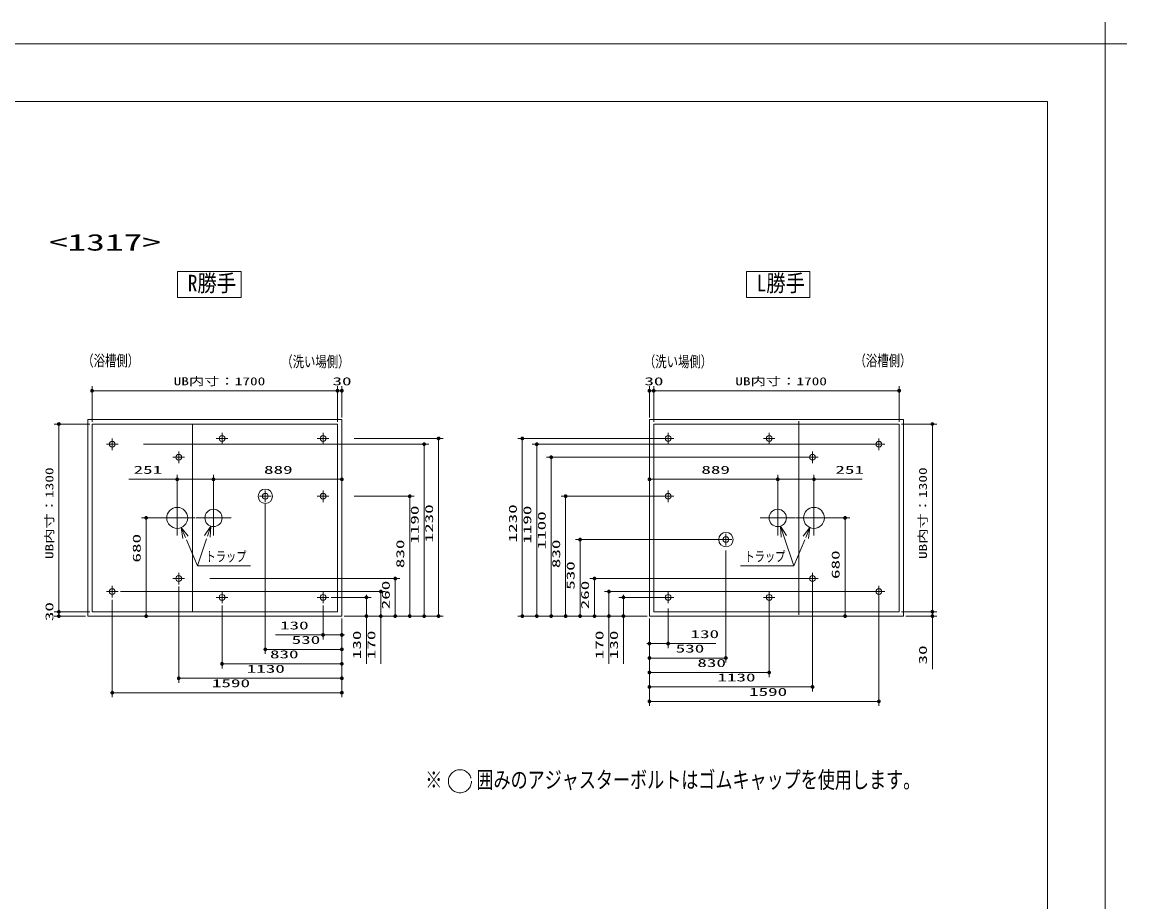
# Model space of a CAD drawing. Units: millimetres on the paper, scale 1:40. Extents: x -305 to 305, y -152 to 152.
# Drawn here: x -68.6 to 122.7, y 0 to 152.3 of the extents above; entities that cross this region are included whole.
import ezdxf
from ezdxf.enums import TextEntityAlignment as Align

# ---------------------------------------------------------------- set-up
doc = ezdxf.new("R2010")
doc.units = ezdxf.units.MM
doc.linetypes.add('LONG_DASHED2', pattern=[13, 12, -1])
for name, color, linetype, lineweight in [('0-0_PV', 7, 'LONG_DASHED2', 9), ('0-1_HV', 7, 'Continuous', 9), ('0-2_0', 7, 'Continuous', 9), ('0-3_1図面枠', 7, 'Continuous', 9), ('0-4_図面枠', 3, 'Continuous', 9), ('0-5_DEFPOINTS', 7, 'Continuous', 9)]:
    doc.layers.add(name, color=color, linetype=linetype, lineweight=lineweight)
doc.styles.add('ＭＳ ゴシック', font='')
doc.styles.get('ＭＳ ゴシック').set_extended_font_data('MS Gothic')

# ---------------------------------------------------------------- blocks, each defined once
blk = doc.blocks.new('_DOTSMALL')
at = {"layer": '0-2_0'}
for p, q in [((0.0746, 0.1), (-0.0746, 0.1)), ((0.1223, -0.0248), (-0.1223, -0.0248))]:
    blk.add_line(p, q, dxfattribs=at)
for points in [[(0.125, 0), (0.124, 0.0157), (0.1211, 0.0311), (0.1162, 0.046), (0.1095, 0.0602), (0.1011, 0.0735), (0.0911, 0.0856), (0.0797, 0.0963), (0.067, 0.1055), (0.0532, 0.1131), (0.0386, 0.1189), (0.0234, 0.1228), (0.0078, 0.1248), (-0.0078, 0.1248), (-0.0234, 0.1228), (-0.0386, 0.1189), (-0.0532, 0.1131), (-0.067, 0.1055), (-0.0797, 0.0963), (-0.0911, 0.0856), (-0.1011, 0.0735), (-0.1095, 0.0602), (-0.1162, 0.046), (-0.1211, 0.0311), (-0.124, 0.0157), (-0.125, 0), (0, 0)], [(-0.125, 0), (-0.124, -0.0157), (-0.1211, -0.0311), (-0.1162, -0.046), (-0.1095, -0.0602), (-0.1011, -0.0735), (-0.0911, -0.0856), (-0.0797, -0.0963), (-0.067, -0.1055), (-0.0532, -0.1131), (-0.0386, -0.1189), (-0.0234, -0.1228), (-0.0078, -0.1248), (0.0078, -0.1248), (0.0234, -0.1228), (0.0386, -0.1189), (0.0532, -0.1131), (0.067, -0.1055), (0.0797, -0.0963), (0.0911, -0.0856), (0.1011, -0.0735), (0.1095, -0.0602), (0.1162, -0.046), (0.1211, -0.0311), (0.124, -0.0157), (0.125, 0), (0, 0)]]:
    blk.add_lwpolyline(points, close=True, dxfattribs=at)
blk = doc.blocks.new('グループ-6')
at = {"layer": '0-3_1図面枠'}
for p, q in [((4200, 2895), (4200, 3045)), ((4275, 2970), (4125, 2970))]:
    blk.add_line(p, q, dxfattribs=at)
blk = doc.blocks.new('_OPEN30')
at = {"layer": '0-2_0'}
blk.add_line((0, 0), (-1, 0), dxfattribs=at)
blk.add_lwpolyline([(-1, 0.2679), (0, 0), (-1, -0.2679)], dxfattribs=at)

msp = doc.modelspace()

# ---------------------------------------------------------------- linework, layer by layer
at = {"layer": '0-0_PV'}
msp.add_circle((7.246, 20.874), 2, dxfattribs=at)
at = {"layer": '0-1_HV'}
for p, q in [((-41.66, 109.074), (-41.66, 104.574)), ((-41.66, 109.074), (-30.66, 109.074)), ((-30.66, 109.074), (-30.66, 104.574)), ((56.84, 109.074), (56.84, 104.574)), ((56.84, 109.074), (67.84, 109.074)), ((67.84, 109.074), (67.84, 104.574)), ((-41.66, 104.574), (-30.66, 104.574)), ((56.84, 104.574), (67.84, 104.574)), ((-56.449, 83.103), (-56.449, 89.253)), ((-56.449, 88.453), (-13.949, 88.453)), ((-13.949, 83.103), (-13.949, 89.253)), ((-13.949, 83.103), (-13.949, 89.253)), ((-13.949, 88.453), (-13.199, 88.453)), ((-13.199, 83.853), (-13.199, 89.253)), ((40.051, 83.853), (40.051, 89.253)), ((40.051, 88.453), (40.801, 88.453)), ((40.801, 83.103), (40.801, 89.253)), ((40.801, 83.103), (40.801, 89.253)), ((40.801, 88.453), (83.301, 88.453)), ((83.301, 83.103), (83.301, 89.253)), ((-56.849, 82.703), (-62.999, 82.703)), ((-62.199, 50.203), (-62.199, 82.703)), ((-57.199, 83.453), (-57.199, 49.453)), ((-57.199, 83.453), (-13.199, 83.453)), ((-56.449, 82.703), (-56.449, 50.203)), ((-56.449, 82.703), (-13.949, 82.703)), ((-39.074, 82.703), (-39.074, 50.203)), ((-13.949, 82.703), (-13.949, 50.203)), ((-13.199, 83.453), (-13.199, 49.453)), ((40.801, 82.703), (40.801, 50.203)), ((83.301, 82.703), (40.801, 82.703)), ((65.926, 83.203), (65.926, 49.703)), ((83.301, 82.703), (83.301, 50.203)), ((83.701, 82.703), (89.851, 82.703)), ((84.051, 83.453), (84.051, 49.453)), ((89.051, 82.703), (89.051, 50.203)), ((-33.949, 81.203), (-33.949, 79.203)), ((-16.449, 81.203), (-16.449, 79.203)), ((43.301, 81.203), (43.301, 79.203)), ((60.801, 81.203), (60.801, 79.203)), ((-53.949, 79.203), (-51.949, 79.203)), ((-52.949, 80.203), (-52.949, 78.203)), ((-47.549, 79.203), (1.851, 79.203)), ((-34.949, 80.203), (-32.949, 80.203)), ((-17.449, 80.203), (-15.449, 80.203)), ((-11.049, 80.203), (4.351, 80.203)), ((1.051, 79.203), (1.051, 49.453)), ((3.551, 80.203), (3.551, 49.453)), ((42.651, 80.203), (17.251, 80.203)), ((18.051, 49.453), (18.051, 80.203)), ((79.401, 79.203), (19.751, 79.203)), ((20.551, 49.453), (20.551, 79.203)), ((44.301, 80.203), (42.301, 80.203)), ((61.801, 80.203), (59.801, 80.203)), ((80.801, 79.203), (78.801, 79.203)), ((79.801, 80.203), (79.801, 78.203)), ((-42.437, 76.953), (-40.437, 76.953)), ((-41.437, 77.953), (-41.437, 75.953)), ((67.64, 76.953), (22.251, 76.953)), ((23.051, 49.453), (23.051, 76.953)), ((69.29, 76.953), (67.29, 76.953)), ((68.29, 77.953), (68.29, 75.953)), ((-41.699, 73.131), (-50.061, 73.131)), ((-41.699, 66.853), (-41.699, 73.931)), ((-41.699, 73.131), (-35.424, 73.131)), ((-39.843, 73.131), (-37.987, 73.131)), ((-35.424, 66.853), (-35.424, 73.931)), ((-35.424, 66.853), (-35.424, 73.931)), ((-35.424, 73.131), (-13.199, 73.131)), ((-13.199, 70.173), (-13.199, 73.931)), ((40.051, 70.124), (40.051, 73.931)), ((40.051, 73.131), (62.276, 73.131)), ((62.276, 66.853), (62.276, 73.931)), ((62.276, 66.853), (62.276, 73.931)), ((62.276, 73.131), (68.551, 73.131)), ((66.695, 73.131), (64.839, 73.131)), ((68.551, 66.853), (68.551, 73.931)), ((68.551, 73.131), (76.913, 73.131)), ((-26.449, 71.203), (-26.449, 69.203)), ((-16.449, 71.203), (-16.449, 69.203)), ((43.301, 71.203), (43.301, 69.203)), ((-41.699, 69.515), (-41.699, 63.39)), ((-35.424, 69.515), (-35.424, 63.39)), ((-27.449, 70.203), (-25.449, 70.203)), ((-17.449, 70.203), (-15.449, 70.203)), ((-11.049, 70.203), (-0.649, 70.203)), ((-1.449, 70.203), (-1.449, 49.453)), ((42.651, 70.203), (24.751, 70.203)), ((25.551, 49.453), (25.551, 70.203)), ((44.301, 70.203), (42.301, 70.203)), ((62.276, 69.515), (62.276, 63.39)), ((68.552, 69.515), (68.552, 63.39)), ((-26.449, 68.803), (-26.449, 42.903)), ((-42.099, 66.453), (-47.88, 66.453)), ((-47.08, 66.453), (-47.08, 49.453)), ((-44.761, 66.453), (-38.636, 66.453)), ((-38.486, 66.453), (-32.361, 66.453)), ((65.339, 66.453), (59.214, 66.453)), ((71.614, 66.453), (65.489, 66.453)), ((68.951, 66.453), (74.733, 66.453)), ((73.933, 49.453), (73.933, 66.453)), ((53.301, 61.703), (53.301, 63.703)), ((63.337, 63.269), (65.042, 58.149)), ((-38.189, 58.149), (-40.09, 62.646)), ((52.651, 62.703), (27.251, 62.703)), ((28.051, 49.453), (28.051, 62.703)), ((54.301, 62.703), (52.301, 62.703)), ((65.042, 58.149), (66.943, 62.646)), ((53.301, 60.803), (53.301, 41.403)), ((55.847, 58.149), (65.042, 58.149)), ((-42.449, 55.953), (-40.449, 55.953)), ((-41.449, 56.953), (-41.449, 54.953)), ((-36.049, 55.953), (-3.149, 55.953)), ((-3.949, 55.953), (-3.949, 49.453)), ((67.651, 55.953), (29.751, 55.953)), ((30.551, 49.453), (30.551, 55.953)), ((69.301, 55.953), (67.301, 55.953)), ((68.301, 56.953), (68.301, 54.953)), ((68.301, 55.553), (68.301, 36.403)), ((-53.949, 53.703), (-51.949, 53.703)), ((-52.949, 54.703), (-52.949, 52.703)), ((-51.549, 53.703), (-5.649, 53.703)), ((-41.449, 54.553), (-41.449, 37.903)), ((-33.949, 53.703), (-33.949, 51.703)), ((-16.449, 53.703), (-16.449, 51.703)), ((-6.449, 53.703), (-6.449, 49.453)), ((79.069, 53.703), (32.251, 53.703)), ((33.051, 49.453), (33.051, 53.703)), ((43.301, 53.703), (43.301, 51.703)), ((60.801, 53.703), (60.801, 51.703)), ((80.801, 53.703), (78.801, 53.703)), ((79.801, 54.703), (79.801, 52.703)), ((-52.949, 52.303), (-52.949, 35.403)), ((-34.949, 52.703), (-32.949, 52.703)), ((-17.449, 52.703), (-15.449, 52.703)), ((-15.049, 52.703), (-8.149, 52.703)), ((-8.949, 51.309), (-8.949, 53.165)), ((-8.949, 52.703), (-8.949, 49.453)), ((-6.449, 51.309), (-6.449, 53.165)), ((33.051, 51.309), (33.051, 53.165)), ((42.651, 52.703), (34.751, 52.703)), ((35.551, 51.309), (35.551, 53.165)), ((35.551, 49.453), (35.551, 52.703)), ((44.301, 52.703), (42.301, 52.703)), ((61.801, 52.703), (59.801, 52.703)), ((60.801, 52.303), (60.801, 38.903)), ((79.801, 53.303), (79.801, 33.903)), ((-56.849, 50.203), (-62.999, 50.203)), ((-56.849, 50.203), (-62.999, 50.203)), ((-62.199, 49.453), (-62.199, 50.203)), ((-56.449, 50.203), (-13.949, 50.203)), ((-33.949, 51.303), (-33.949, 40.403)), ((-16.449, 51.303), (-16.449, 45.403)), ((83.301, 50.203), (40.801, 50.203)), ((43.301, 50.803), (43.301, 43.903)), ((83.701, 50.203), (89.851, 50.203)), ((83.701, 50.203), (89.851, 50.203)), ((89.051, 50.203), (89.051, 49.453)), ((-57.599, 49.453), (-62.999, 49.453)), ((-57.199, 49.453), (-13.199, 49.453)), ((-48.64, 49.453), (-46.28, 49.453)), ((-13.199, 49.053), (-13.199, 42.903)), ((-13.199, 49.053), (-13.199, 40.403)), ((-13.199, 49.053), (-13.199, 45.403)), ((-13.199, 49.053), (-13.199, 37.903)), ((-13.199, 49.053), (-13.199, 35.403)), ((-12.799, 49.453), (-8.149, 49.453)), ((-12.799, 49.453), (-5.649, 49.453)), ((-8.949, 49.453), (-8.949, 41.199)), ((-8.799, 49.453), (-3.149, 49.453)), ((-8.799, 49.453), (4.351, 49.453)), ((-8.799, 49.453), (1.851, 49.453)), ((-8.799, 49.453), (-0.649, 49.453)), ((-6.449, 49.453), (-6.449, 41.199)), ((39.651, 49.453), (17.251, 49.453)), ((39.651, 49.453), (19.751, 49.453)), ((39.651, 49.453), (22.251, 49.453)), ((39.651, 49.453), (24.751, 49.453)), ((39.651, 49.453), (27.251, 49.453)), ((39.651, 49.453), (29.751, 49.453)), ((39.651, 49.453), (32.251, 49.453)), ((33.051, 49.453), (33.051, 41.199)), ((39.651, 49.453), (34.751, 49.453)), ((35.551, 49.453), (35.551, 41.199)), ((84.051, 49.453), (40.051, 49.453)), ((40.051, 49.053), (40.051, 38.903)), ((40.051, 49.053), (40.051, 41.403)), ((40.051, 49.053), (40.051, 33.903)), ((40.051, 49.053), (40.051, 43.903)), ((40.051, 49.053), (40.051, 36.403)), ((74.953, 49.453), (73.133, 49.453)), ((84.451, 49.453), (89.851, 49.453)), ((89.051, 49.453), (89.051, 40.286)), ((-16.449, 46.203), (-24.703, 46.203)), ((-13.199, 46.203), (-16.449, 46.203)), ((-14.593, 46.203), (-12.737, 46.203)), ((41.445, 44.703), (39.589, 44.703)), ((43.301, 44.703), (40.051, 44.703)), ((43.301, 44.703), (51.555, 44.703)), ((-13.199, 43.703), (-26.449, 43.703)), ((53.301, 42.203), (40.051, 42.203)), ((-13.199, 41.203), (-33.949, 41.203)), ((-13.199, 38.703), (-41.449, 38.703)), ((60.801, 39.703), (40.051, 39.703)), ((68.301, 37.203), (40.051, 37.203)), ((-13.199, 36.203), (-52.949, 36.203)), ((79.801, 34.703), (40.051, 34.703))]:
    msp.add_line(p, q, dxfattribs=at)
for points in [[(84.051, 83.453), (40.051, 83.453), (40.051, 49.453)], [(-28.994, 58.149), (-38.189, 58.149), (-36.63, 62.829)]]:
    msp.add_lwpolyline(points, dxfattribs=at)
for centre, radius in [((-33.949, 80.203), 0.5), ((-16.449, 80.203), 0.5), ((43.301, 80.203), 0.5), ((60.801, 80.203), 0.5), ((-52.949, 79.203), 0.5), ((79.801, 79.203), 0.5), ((-41.437, 76.953), 0.5), ((68.29, 76.953), 0.5), ((-26.449, 70.203), 1.25), ((-26.449, 70.203), 0.5), ((-16.449, 70.203), 0.5), ((43.301, 70.203), 0.5), ((-41.699, 66.453), 1.812), ((-35.424, 66.453), 1.5), ((62.276, 66.453), 1.5), ((68.552, 66.453), 1.812), ((53.301, 62.703), 1.25), ((53.301, 62.703), 0.5), ((-41.449, 55.953), 0.5), ((68.301, 55.953), 0.5), ((-52.949, 53.703), 0.5), ((79.801, 53.703), 0.5), ((-33.949, 52.703), 0.5), ((-16.449, 52.703), 0.5), ((43.301, 52.703), 0.5), ((60.801, 52.703), 0.5)]:
    msp.add_circle(centre, radius, dxfattribs=at)
at = {"layer": '0-4_図面枠'}
msp.add_lwpolyline([(-291.017, -138.498), (108.983, -138.498), (108.983, 138.502), (-291.017, 138.502)], close=True, dxfattribs=at)
at = {"layer": '0-5_DEFPOINTS'}
for p, q in [((118.983, 148.502), (-301.017, 148.502)), ((118.983, -148.498), (118.983, 148.502))]:
    msp.add_line(p, q, dxfattribs=at)

# ---------------------------------------------------------------- block references
at = {"layer": '0-1_HV', "xscale": 1.856, "yscale": 1.856}
for name, p, rotation in [('_DOTSMALL', (-56.449, 88.453), 180), ('_DOTSMALL', (-13.199, 88.453), 180), ('_DOTSMALL', (40.801, 88.453), 180), ('_DOTSMALL', (40.801, 88.453), 180), ('_DOTSMALL', (-62.199, 82.703), 90), ('_DOTSMALL', (89.051, 82.703), 90), ('_DOTSMALL', (3.551, 80.203), 90), ('_DOTSMALL', (18.051, 80.203), 90), ('_DOTSMALL', (1.051, 79.203), 90), ('_DOTSMALL', (20.551, 79.203), 90), ('_DOTSMALL', (23.051, 76.953), 90), ('_DOTSMALL', (-41.699, 73.131), 180), ('_DOTSMALL', (-35.424, 73.131), 180), ('_DOTSMALL', (40.051, 73.131), 180), ('_DOTSMALL', (62.276, 73.131), 180), ('_DOTSMALL', (-1.449, 70.203), 90), ('_DOTSMALL', (25.551, 70.203), 90), ('_DOTSMALL', (-47.08, 66.453), 90), ('_OPEN30', (-35.897, 65.03), 71.58123), ('_OPEN30', (62.75, 65.03), 108.41877), ('_DOTSMALL', (73.933, 66.453), 90), ('_OPEN30', (-40.993, 64.783), 112.90995), ('_OPEN30', (67.846, 64.783), 67.09005), ('_DOTSMALL', (28.051, 62.703), 90), ('_DOTSMALL', (-3.949, 55.953), 90), ('_DOTSMALL', (30.551, 55.953), 90), ('_DOTSMALL', (-6.449, 53.703), 90), ('_DOTSMALL', (33.051, 53.703), 90), ('_DOTSMALL', (-8.949, 52.703), 90), ('_DOTSMALL', (35.551, 52.703), 90), ('_DOTSMALL', (-62.199, 50.203), 270), ('_DOTSMALL', (-62.199, 50.203), 270), ('_DOTSMALL', (89.051, 50.203), 270), ('_DOTSMALL', (89.051, 50.203), 270), ('_DOTSMALL', (-62.199, 49.453), 90), ('_DOTSMALL', (-47.08, 49.453), 270), ('_DOTSMALL', (-8.949, 49.453), 270), ('_DOTSMALL', (-6.449, 49.453), 270), ('_DOTSMALL', (-3.949, 49.453), 270), ('_DOTSMALL', (-1.449, 49.453), 270), ('_DOTSMALL', (1.051, 49.453), 270), ('_DOTSMALL', (3.551, 49.453), 270), ('_DOTSMALL', (18.051, 49.453), 270), ('_DOTSMALL', (20.551, 49.453), 270), ('_DOTSMALL', (23.051, 49.453), 270), ('_DOTSMALL', (25.551, 49.453), 270), ('_DOTSMALL', (28.051, 49.453), 270), ('_DOTSMALL', (30.551, 49.453), 270), ('_DOTSMALL', (33.051, 49.453), 270), ('_DOTSMALL', (35.551, 49.453), 270), ('_DOTSMALL', (73.933, 49.453), 270), ('_DOTSMALL', (89.051, 49.453), 90), ('_DOTSMALL', (-16.449, 46.203), 180), ('_DOTSMALL', (40.051, 44.703), 180), ('_DOTSMALL', (-26.449, 43.703), 180), ('_DOTSMALL', (40.051, 42.203), 180), ('_DOTSMALL', (-33.949, 41.203), 180), ('_DOTSMALL', (-41.449, 38.703), 180), ('_DOTSMALL', (40.051, 39.703), 180), ('_DOTSMALL', (-52.949, 36.203), 180), ('_DOTSMALL', (40.051, 37.203), 180), ('_DOTSMALL', (40.051, 34.703), 180)]:
    msp.add_blockref(name, p, dxfattribs=dict(at, rotation=rotation))
for p in [(-13.949, 88.453), (-13.949, 88.453), (40.051, 88.453), (83.301, 88.453), (-35.424, 73.131), (-13.199, 73.131), (62.276, 73.131), (68.551, 73.131), (-13.199, 46.203), (43.301, 44.703), (-13.199, 43.703), (53.301, 42.203), (-13.199, 41.203), (-13.199, 38.703), (60.801, 39.703), (-13.199, 36.203), (68.301, 37.203), (79.801, 34.703)]:
    msp.add_blockref('_DOTSMALL', p, dxfattribs=at)
at = {"layer": '0-3_1図面枠', "xscale": 0.05, "yscale": 0.05}
msp.add_blockref('グループ-6', (-91.017, 0.002), dxfattribs=at)

# ---------------------------------------------------------------- texts
at = {"layer": '0-0_PV', "style": 'ＭＳ ゴシック', "width": 0.75}
msp.add_text('※\u3000\u3000囲みのアジャスターボルトはゴムキャップを使用します。', height=2.889, dxfattribs=at).set_placement((1.24, 18.819), align=Align.BOTTOM_LEFT)
at = {"layer": '0-1_HV', "style": 'ＭＳ ゴシック'}
for s, height, width, p in [('<1317>', 2.889, 1.65, (-63.939, 111.834)), ('R勝手', 2.889, 0.85, (-39.881, 104.769)), ('L勝手', 2.889, 0.85, (58.619, 104.769)), ('（浴槽側）', 1.921, 0.75, (-58.138, 92.127)), ('（洗い場側）', 1.921, 0.75, (-23.674, 91.966)), ('（洗い場側）', 1.921, 0.75, (39.116, 91.966)), ('（浴槽側）', 1.921, 0.75, (75.58, 92.127)), ('UB内寸：1700', 1.386, 1.4, (-42.319, 88.986)), ('30', 1.386, 1.75, (-14.816, 88.986)), ('30', 1.386, 1.75, (39.184, 88.986)), ('UB内寸：1700', 1.386, 1.4, (54.931, 88.986)), ('251', 1.386, 1.75, (-49.261, 73.665)), ('889', 1.386, 1.75, (-26.675, 73.665)), ('889', 1.386, 1.75, (49.05, 73.665)), ('251', 1.386, 1.75, (72.249, 73.665)), ('トラップ', 1.73, 0.75, (-36.802, 58.392)), ('トラップ', 1.73, 0.75, (56.519, 58.392)), ('130', 1.386, 1.75, (-23.903, 46.736)), ('530', 1.386, 1.75, (-21.894, 44.236)), ('130', 1.386, 1.75, (47.167, 45.236)), ('530', 1.386, 1.75, (44.606, 42.736)), ('830', 1.386, 1.75, (-25.644, 41.736)), ('1130', 1.386, 1.75, (-29.67, 39.236)), ('830', 1.386, 1.75, (48.356, 40.236)), ('1590', 1.386, 1.75, (-35.696, 36.736)), ('1130', 1.386, 1.75, (51.83, 37.736)), ('1590', 1.386, 1.75, (57.304, 35.236))]:
    msp.add_text(s, height=height, dxfattribs=dict(at, width=width)).set_placement(p, align=Align.BOTTOM_LEFT)
for s, width, p in [('UB内寸：1300', 1.4, (-62.732, 59.332)), ('UB内寸：1300', 1.4, (88.518, 59.332)), ('1190', 1.75, (0.518, 61.982)), ('1230', 1.75, (3.018, 62.206)), ('1230', 1.75, (17.518, 62.206)), ('1190', 1.75, (20.018, 61.982)), ('1100', 1.75, (22.518, 60.995)), ('680', 1.75, (-47.614, 58.733)), ('830', 1.75, (-1.982, 57.758)), ('830', 1.75, (25.018, 57.758)), ('680', 1.75, (73.4, 55.883)), ('530', 1.75, (27.518, 54.008)), ('260', 1.75, (-4.482, 50.633)), ('260', 1.75, (30.018, 50.633)), ('30', 1.75, (-62.732, 48.586)), ('130', 1.75, (-9.482, 41.999)), ('170', 1.75, (-6.982, 41.999)), ('170', 1.75, (32.518, 41.999)), ('130', 1.75, (35.018, 41.999)), ('30', 1.75, (88.518, 41.086))]:
    msp.add_text(s, height=1.386, rotation=90, dxfattribs=dict(at, width=width)).set_placement(p, align=Align.BOTTOM_LEFT)

doc.saveas('drawing.dxf')
